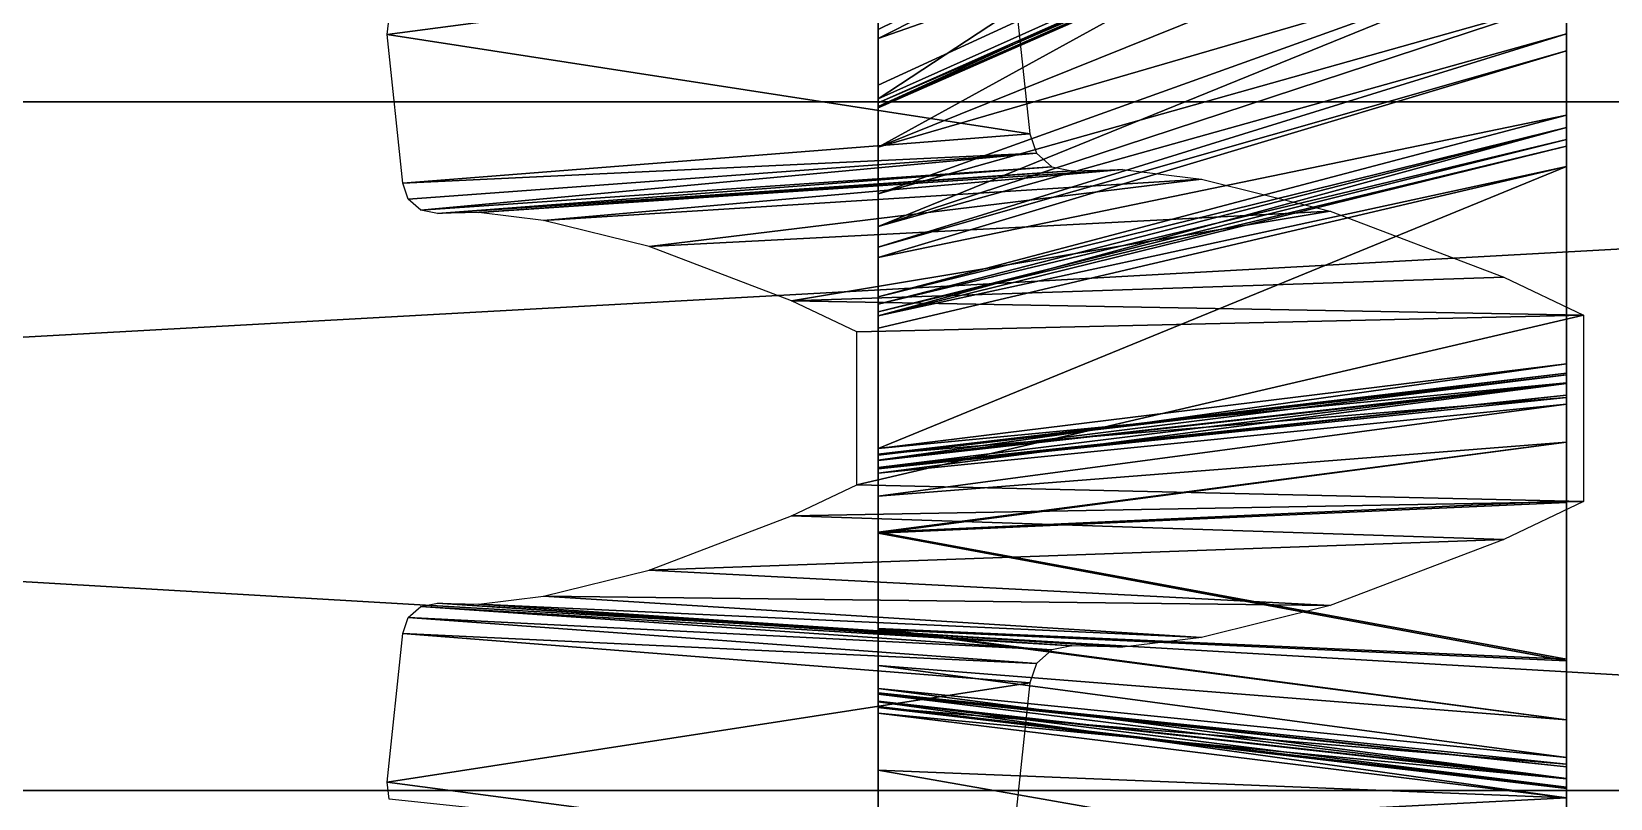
# Model space of a CAD drawing. Header units: inches. Extents: x 62 to 1153, y 3 to 780.
# Drawn here: x 110.13 to 119.31, y 26.65 to 31.11 of the extents above; entities that cross this region are included whole.
import ezdxf

# ---------------------------------------------------------------- set-up
doc = ezdxf.new("R2010")
doc.units = ezdxf.units.IN
doc.header["$MEASUREMENT"] = 0
for name, color, linetype in [('Axel', 2, 'Continuous'), ('Axel_Gear', 6, 'Continuous'), ('Main_Gear', 4, 'Continuous')]:
    doc.layers.add(name, color=color, linetype=linetype)

msp = doc.modelspace()

# ---------------------------------------------------------------- linework, layer by layer
at = {"layer": 'Axel'}
for points in [[(130.8586, 26.7013, -16.145), (62.3586, 30.7013, -16.145), (62.3586, 26.7013, -16.145)], [(62.3586, 30.7013, -16.145), (130.8586, 26.7013, -16.145), (134.8586, 30.7013, -16.145)], [(62.3586, 30.7013, -16.145), (134.8586, 30.7013, -20.145), (62.3586, 30.7013, -20.145)], [(134.8586, 30.7013, -20.145), (62.3586, 30.7013, -16.145), (134.8586, 30.7013, -16.145)], [(134.8586, 30.7013, -20.145), (62.3586, 26.7013, -20.145), (62.3586, 30.7013, -20.145)], [(62.3586, 26.7013, -20.145), (134.8586, 30.7013, -20.145), (130.8586, 26.7013, -20.145)], [(130.8586, 26.7013, -16.145), (62.3586, 26.7013, -20.145), (130.8586, 26.7013, -20.145)], [(62.3586, 26.7013, -20.145), (130.8586, 26.7013, -16.145), (62.3586, 26.7013, -16.145)]]:
    msp.add_3dface(points, dxfattribs=at)
at = {"layer": 'Axel_Gear', "extrusion": (-1, 6.12323e-17, 0)}
for p, q in [((115.0552, 31.287, -23.1782), (115.0552, 30.7968, -23.4513)), ((115.0552, 31.2289, -20.6975), (115.0552, 30.717, -21.2094)), ((115.0552, 31.0692, -21.8858), (115.0552, 31.1212, -21.9859)), ((115.0552, 30.694, -21.4067), (115.0552, 31.0692, -21.8858)), ((115.0552, 30.7968, -23.4513), (115.0552, 30.4375, -23.246)), ((115.0552, 30.717, -21.2094), (115.0552, 30.6736, -21.2677)), ((115.0552, 30.6652, -21.34), (115.0552, 30.694, -21.4067)), ((115.0552, 30.6736, -21.2677), (115.0552, 30.6652, -21.34)), ((115.0552, 30.4375, -23.246), (115.0552, 30.1661, -23.0435)), ((115.0552, 30.1661, -23.0435), (115.0552, 29.9757, -22.8616)), ((115.0552, 29.9757, -22.8616), (115.0552, 29.8563, -22.7162)), ((115.0552, 29.8563, -22.7162), (115.0552, 29.826, -22.6686)), ((115.0552, 29.826, -22.6686), (115.0552, 29.7956, -22.621)), ((115.0552, 29.7956, -22.621), (115.0552, 29.5683, -22.0566)), ((115.0552, 29.5683, -22.0566), (115.0552, 29.5249, -21.9983)), ((115.0552, 29.5249, -21.9983), (115.0552, 29.4582, -21.9695)), ((115.0552, 29.4582, -21.9695), (115.0552, 29.386, -21.9779)), ((115.0552, 29.386, -21.9779), (115.0552, 28.6867, -22.1653)), ((115.0552, 28.6867, -22.1653), (115.0552, 28.62, -22.1941)), ((115.0552, 28.5682, -22.3246), (115.0552, 28.6535, -22.9271)), ((115.0552, 28.6535, -22.9271), (115.0552, 28.6486, -23.0398)), ((115.0552, 28.6486, -23.0398), (115.0552, 28.6179, -23.2254)), ((115.0552, 28.62, -22.1941), (115.0552, 28.5766, -22.2524)), ((115.0552, 28.6179, -23.2254), (115.0552, 28.5439, -23.4782)), ((115.0552, 28.5766, -22.2524), (115.0552, 28.5682, -22.3246))]:
    msp.add_line(p, q, dxfattribs=at)
at = {"layer": 'Axel_Gear'}
for points in [[(115.0552, 30.717, -21.2094), (119.0552, 33.3455, -22.4869), (119.0552, 32.5064, -23.326)], [(119.0552, 33.3455, -22.4869), (115.0552, 30.717, -21.2094), (115.0552, 31.2289, -20.6975)], [(115.0552, 31.1212, -13.8116), (119.0552, 33.0837, -11.3627), (115.0552, 31.0692, -13.9118)], [(119.0552, 32.4687, -12.148), (115.0552, 31.0692, -13.9118), (119.0552, 33.0837, -11.3627)], [(115.0552, 31.0692, -21.8858), (119.0552, 32.4687, -23.6495), (119.0552, 33.0837, -24.4348)], [(119.0552, 33.0837, -24.4348), (115.0552, 31.1212, -21.9859), (115.0552, 31.0692, -21.8858)], [(119.0552, 32.6372, -8.7962), (115.0552, 31.2876, -12.6296), (115.0552, 30.7968, -12.3462)], [(119.0552, 32.6372, -27.0013), (115.0552, 30.4375, -23.246), (115.0552, 30.7968, -23.4513)], [(115.0552, 30.4375, -23.246), (119.0552, 32.6372, -27.0013), (119.0552, 32.0482, -26.6647)], [(115.0552, 31.287, -23.1782), (119.0552, 32.6372, -27.0013), (115.0552, 30.7968, -23.4513)], [(115.0552, 30.4375, -12.5515), (119.0552, 32.6372, -8.7962), (115.0552, 30.7968, -12.3462)], [(119.0552, 32.6372, -8.7962), (115.0552, 30.4375, -12.5515), (119.0552, 32.0482, -9.1328)], [(115.0552, 30.6736, -14.5298), (119.0552, 32.5064, -12.4715), (115.0552, 30.717, -14.5881)], [(119.0552, 32.5064, -12.4715), (115.0552, 30.6736, -14.5298), (119.0552, 32.4353, -12.3758)], [(115.0552, 30.6736, -21.2677), (119.0552, 32.5064, -23.326), (119.0552, 32.4353, -23.4217)], [(119.0552, 32.5064, -23.326), (115.0552, 30.6736, -21.2677), (115.0552, 30.717, -21.2094)], [(119.0552, 32.5064, -12.4715), (115.0552, 31.2289, -15.1), (115.0552, 30.717, -14.5881)], [(115.0552, 31.0692, -13.9118), (119.0552, 32.4687, -12.148), (115.0552, 30.694, -14.3908)], [(119.0552, 32.4215, -12.2574), (115.0552, 30.694, -14.3908), (119.0552, 32.4687, -12.148)], [(119.0552, 32.4687, -23.6495), (115.0552, 31.0692, -21.8858), (115.0552, 30.694, -21.4067)], [(115.0552, 30.694, -21.4067), (119.0552, 32.4215, -23.5401), (119.0552, 32.4687, -23.6495)], [(115.0552, 30.6652, -21.34), (119.0552, 32.4353, -23.4217), (119.0552, 32.4215, -23.5401)], [(119.0552, 32.4353, -23.4217), (115.0552, 30.6652, -21.34), (115.0552, 30.6736, -21.2677)], [(115.0552, 30.6652, -14.4576), (119.0552, 32.4353, -12.3758), (115.0552, 30.6736, -14.5298)], [(119.0552, 32.4353, -12.3758), (115.0552, 30.6652, -14.4576), (119.0552, 32.4215, -12.2574)], [(115.0552, 30.694, -14.3908), (119.0552, 32.4215, -12.2574), (115.0552, 30.6652, -14.4576)], [(119.0552, 32.4215, -23.5401), (115.0552, 30.694, -21.4067), (115.0552, 30.6652, -21.34)], [(119.0552, 31.6033, -26.3328), (115.0552, 30.4375, -23.246), (119.0552, 32.0482, -26.6647)], [(115.0552, 30.4375, -12.5515), (119.0552, 31.6033, -9.4647), (119.0552, 32.0482, -9.1328)], [(115.0552, 30.4375, -23.246), (119.0552, 31.6033, -26.3328), (115.0552, 30.1661, -23.0435)], [(119.0552, 31.6033, -26.3328), (115.0552, 29.9757, -22.8616), (115.0552, 30.1661, -23.0435)], [(115.0552, 29.9757, -22.8616), (119.0552, 31.6033, -26.3328), (119.0552, 31.2911, -26.0346)], [(115.0552, 30.1661, -12.754), (119.0552, 31.2911, -9.763), (119.0552, 31.6033, -9.4647)], [(119.0552, 31.6033, -9.4647), (115.0552, 30.4375, -12.5515), (115.0552, 30.1661, -12.754)], [(119.0552, 31.0954, -25.7962), (115.0552, 29.9757, -22.8616), (119.0552, 31.2911, -26.0346)], [(119.0552, 31.2911, -9.763), (115.0552, 30.1661, -12.754), (115.0552, 29.9757, -12.9359)], [(115.0552, 29.9757, -12.9359), (119.0552, 31.0954, -10.0013), (119.0552, 31.2911, -9.763)], [(115.0552, 29.9757, -22.8616), (119.0552, 31.0954, -25.7962), (115.0552, 29.8563, -22.7162)], [(119.0552, 30.9959, -25.6402), (115.0552, 29.8563, -22.7162), (119.0552, 31.0954, -25.7962)], [(115.0552, 29.8563, -13.0813), (119.0552, 30.9959, -10.1573), (119.0552, 31.0954, -10.0013)], [(119.0552, 31.0954, -10.0013), (115.0552, 29.9757, -12.9359), (115.0552, 29.8563, -13.0813)], [(119.0552, 30.6233, -24.715), (115.0552, 29.7956, -22.621), (119.0552, 30.9959, -25.6402)], [(115.0552, 29.8563, -22.7162), (119.0552, 30.9959, -25.6402), (115.0552, 29.7956, -22.621)], [(119.0552, 30.9959, -10.1573), (115.0552, 29.8563, -13.0813), (115.0552, 29.7956, -13.1765)], [(115.0552, 29.7956, -13.1765), (119.0552, 30.6233, -11.0826), (119.0552, 30.9959, -10.1573)], [(115.0552, 29.5683, -13.7409), (119.0552, 30.5522, -11.1782), (119.0552, 30.6233, -11.0826)], [(115.0552, 29.7956, -22.621), (119.0552, 30.6233, -24.715), (115.0552, 29.5683, -22.0566)], [(119.0552, 30.5522, -24.6193), (115.0552, 29.5683, -22.0566), (119.0552, 30.6233, -24.715)], [(119.0552, 30.6233, -11.0826), (115.0552, 29.7956, -13.1765), (115.0552, 29.5683, -13.7409)], [(115.0552, 29.5249, -13.7992), (119.0552, 30.4812, -11.2089), (119.0552, 30.5522, -11.1782)], [(119.0552, 30.5522, -11.1782), (115.0552, 29.5683, -13.7409), (115.0552, 29.5249, -13.7992)], [(119.0552, 30.5522, -24.6193), (115.0552, 29.4582, -21.9695), (115.0552, 29.5249, -21.9983)], [(115.0552, 29.4582, -21.9695), (119.0552, 30.5522, -24.6193), (119.0552, 30.4427, -24.5721)], [(115.0552, 29.5683, -22.0566), (119.0552, 30.5522, -24.6193), (115.0552, 29.5249, -21.9983)], [(119.0552, 30.4812, -11.2089), (115.0552, 29.5249, -13.7992), (115.0552, 29.4816, -13.8179)], [(115.0552, 29.4816, -13.8179), (119.0552, 30.4427, -11.2255), (119.0552, 30.4812, -11.2089)], [(119.0552, 30.4427, -11.2255), (115.0552, 29.4816, -13.8179), (115.0552, 29.4582, -13.828)], [(115.0552, 29.4582, -13.828), (119.0552, 30.3243, -11.2117), (119.0552, 30.4427, -11.2255)], [(119.0552, 30.3243, -24.5859), (115.0552, 29.4582, -21.9695), (119.0552, 30.4427, -24.5721)], [(115.0552, 28.6867, -13.6323), (119.0552, 30.3243, -11.2117), (115.0552, 29.386, -13.8196)], [(119.0552, 30.3243, -11.2117), (115.0552, 28.6867, -13.6323), (119.0552, 29.1781, -10.9045)], [(119.0552, 30.3243, -24.5859), (115.0552, 28.6867, -22.1653), (115.0552, 29.386, -21.9779)], [(115.0552, 28.6867, -22.1653), (119.0552, 30.3243, -24.5859), (119.0552, 29.1781, -24.893)], [(119.0552, 30.3243, -11.2117), (115.0552, 29.4582, -13.828), (115.0552, 29.386, -13.8196)], [(115.0552, 29.4582, -21.9695), (119.0552, 30.3243, -24.5859), (115.0552, 29.386, -21.9779)], [(115.0552, 28.6867, -13.6323), (119.0552, 29.0686, -10.8573), (119.0552, 29.1781, -10.9045)], [(119.0552, 29.1781, -24.893), (115.0552, 28.62, -22.1941), (115.0552, 28.6867, -22.1653)], [(115.0552, 28.62, -22.1941), (119.0552, 29.1781, -24.893), (119.0552, 29.0686, -24.9403)], [(115.0552, 28.6535, -22.9271), (119.0552, 28.9837, -25.1543), (119.0552, 29.1237, -26.1419)], [(119.0552, 28.9837, -10.6432), (115.0552, 28.6535, -12.8705), (119.0552, 29.1237, -9.6556)], [(115.0552, 28.6486, -23.0398), (119.0552, 29.1237, -26.1419), (119.0552, 29.1155, -26.3267)], [(119.0552, 29.1237, -26.1419), (115.0552, 28.6486, -23.0398), (115.0552, 28.6535, -22.9271)], [(115.0552, 28.6486, -12.7577), (119.0552, 29.1237, -9.6556), (115.0552, 28.6535, -12.8705)], [(119.0552, 29.1237, -9.6556), (115.0552, 28.6486, -12.7577), (119.0552, 29.1155, -9.4708)], [(115.0552, 28.6179, -12.5721), (119.0552, 29.1155, -9.4708), (115.0552, 28.6486, -12.7577)], [(119.0552, 29.1155, -9.4708), (115.0552, 28.6179, -12.5721), (119.0552, 29.0652, -9.1665)], [(115.0552, 28.6179, -23.2254), (119.0552, 29.1155, -26.3267), (119.0552, 29.0652, -26.631)], [(119.0552, 29.1155, -26.3267), (115.0552, 28.6179, -23.2254), (115.0552, 28.6486, -23.0398)], [(119.0552, 28.9837, -25.1543), (119.0552, 29.0652, -26.631), (119.0552, 29.1237, -26.1419)], [(119.0552, 29.1237, -26.1419), (119.0552, 29.0652, -26.631), (119.0552, 29.1155, -26.3267)], [(119.0552, 29.0652, -9.1665), (119.0552, 28.9837, -10.6432), (119.0552, 29.1237, -9.6556)], [(119.0552, 29.0652, -9.1665), (119.0552, 29.1237, -9.6556), (119.0552, 29.1155, -9.4708)], [(115.0552, 28.5766, -13.5451), (119.0552, 29.0686, -10.8573), (115.0552, 28.62, -13.6035)], [(119.0552, 29.0686, -10.8573), (115.0552, 28.5766, -13.5451), (119.0552, 28.9975, -10.7616)], [(119.0552, 29.0686, -10.8573), (115.0552, 28.6867, -13.6323), (115.0552, 28.62, -13.6035)], [(115.0552, 28.5766, -22.2524), (119.0552, 29.0686, -24.9403), (119.0552, 28.9975, -25.0359)], [(119.0552, 29.0686, -24.9403), (115.0552, 28.5766, -22.2524), (115.0552, 28.62, -22.1941)], [(115.0552, 28.5439, -23.4782), (119.0552, 29.0652, -26.631), (119.0552, 28.9439, -27.0453)], [(119.0552, 29.0652, -26.631), (115.0552, 28.5439, -23.4782), (115.0552, 28.6179, -23.2254)], [(115.0552, 28.5439, -12.3193), (119.0552, 29.0652, -9.1665), (115.0552, 28.6179, -12.5721)], [(119.0552, 29.0652, -9.1665), (115.0552, 28.5439, -12.3193), (119.0552, 28.9439, -8.7522)], [(119.0552, 29.0652, -26.631), (119.0552, 28.9837, -25.1543), (119.0552, 28.9439, -27.0453)], [(119.0552, 28.9837, -10.6432), (119.0552, 29.0652, -9.1665), (119.0552, 28.9439, -8.7522)], [(115.0552, 28.5682, -13.4729), (119.0552, 28.9975, -10.7616), (115.0552, 28.5766, -13.5451)], [(119.0552, 28.9975, -10.7616), (115.0552, 28.5682, -13.4729), (119.0552, 28.9837, -10.6432)], [(115.0552, 28.5682, -22.3246), (119.0552, 28.9975, -25.0359), (119.0552, 28.9837, -25.1543)], [(119.0552, 28.9975, -25.0359), (115.0552, 28.5682, -22.3246), (115.0552, 28.5766, -22.2524)], [(119.0552, 28.9837, -25.1543), (115.0552, 28.6535, -22.9271), (115.0552, 28.5682, -22.3246)], [(115.0552, 28.6535, -12.8705), (119.0552, 28.9837, -10.6432), (115.0552, 28.5682, -13.4729)], [(115.0552, 28.4101, -12.0083), (119.0552, 28.9439, -8.7522), (115.0552, 28.5439, -12.3193)], [(119.0552, 28.9439, -8.7522), (115.0552, 28.4101, -12.0083), (119.0552, 28.7246, -8.2423)], [(115.0552, 28.4101, -23.7892), (119.0552, 28.9439, -27.0453), (119.0552, 28.7246, -27.5553)], [(119.0552, 28.9439, -27.0453), (115.0552, 28.4101, -23.7892), (115.0552, 28.5439, -23.4782)], [(119.0552, 28.9975, -25.0359), (119.0552, 28.3734, -28.1553), (119.0552, 28.9837, -25.1543)], [(119.0552, 28.3828, -7.6562), (119.0552, 28.9975, -10.7616), (119.0552, 28.9837, -10.6432)], [(119.0552, 28.9837, -25.1543), (119.0552, 28.3734, -28.1553), (119.0552, 28.7246, -27.5553)], [(119.0552, 28.9837, -25.1543), (119.0552, 28.7246, -27.5553), (119.0552, 28.9439, -27.0453)], [(119.0552, 28.3828, -7.6562), (119.0552, 28.9837, -10.6432), (119.0552, 28.7246, -8.2423)], [(119.0552, 28.7246, -8.2423), (119.0552, 28.9837, -10.6432), (119.0552, 28.9439, -8.7522)], [(115.0552, 28.2016, -11.6508), (119.0552, 28.7246, -8.2423), (115.0552, 28.4101, -12.0083)], [(119.0552, 28.7246, -8.2423), (115.0552, 28.2016, -11.6508), (119.0552, 28.3828, -7.6562)], [(115.0552, 28.1959, -24.1553), (119.0552, 28.7246, -27.5553), (119.0552, 28.3734, -28.1553)], [(119.0552, 28.7246, -27.5553), (115.0552, 28.1959, -24.1553), (115.0552, 28.4101, -23.7892)], [(115.0552, 28.6179, -23.2254), (115.0552, 28.6535, -22.9271), (115.0552, 28.6486, -23.0398)], [(115.0552, 28.2016, -11.6508), (119.0552, 27.4631, -7.6422), (119.0552, 28.3828, -7.6562)], [(119.0552, 27.4537, -28.1413), (115.0552, 28.1959, -24.1553), (119.0552, 28.3734, -28.1553)], [(119.0552, 27.4631, -7.6422), (115.0552, 28.2016, -11.6508), (115.0552, 27.6406, -11.6423)], [(115.0552, 28.1959, -24.1553), (119.0552, 27.4537, -28.1413), (115.0552, 27.6349, -24.1467)], [(119.0552, 27.1119, -8.2423), (115.0552, 27.6406, -11.6423), (115.0552, 27.4264, -12.0083)], [(115.0552, 27.6406, -11.6423), (119.0552, 27.1119, -8.2423), (119.0552, 27.4631, -7.6422)], [(119.0552, 27.1119, -27.5553), (115.0552, 27.6349, -24.1467), (119.0552, 27.4537, -28.1413)], [(115.0552, 27.6349, -24.1467), (119.0552, 27.1119, -27.5553), (115.0552, 27.4264, -23.7892)], [(119.0552, 26.8926, -8.7522), (115.0552, 27.4264, -12.0083), (115.0552, 27.2926, -12.3193)], [(115.0552, 27.4264, -12.0083), (119.0552, 26.8926, -8.7522), (119.0552, 27.1119, -8.2423)], [(119.0552, 26.8926, -27.0453), (115.0552, 27.4264, -23.7892), (119.0552, 27.1119, -27.5553)], [(115.0552, 27.4264, -23.7892), (119.0552, 26.8926, -27.0453), (115.0552, 27.2926, -23.4782)], [(119.0552, 26.7713, -9.1665), (115.0552, 27.2926, -12.3193), (115.0552, 27.2186, -12.5721)], [(115.0552, 27.2926, -12.3193), (119.0552, 26.7713, -9.1665), (119.0552, 26.8926, -8.7522)], [(119.0552, 26.7713, -26.631), (115.0552, 27.2926, -23.4782), (119.0552, 26.8926, -27.0453)], [(115.0552, 27.2926, -23.4782), (119.0552, 26.7713, -26.631), (115.0552, 27.2186, -23.2254)], [(115.0552, 27.2186, -23.2254), (115.0552, 27.2683, -22.3246), (115.0552, 27.2926, -23.4782)], [(119.0552, 26.839, -25.0359), (115.0552, 27.2683, -22.3246), (119.0552, 26.8528, -25.1543)], [(115.0552, 27.2683, -22.3246), (119.0552, 26.839, -25.0359), (115.0552, 27.2599, -22.2524)], [(119.0552, 26.8528, -10.6432), (115.0552, 27.183, -12.8705), (115.0552, 27.2683, -13.4729)], [(115.0552, 27.183, -22.9271), (119.0552, 26.8528, -25.1543), (115.0552, 27.2683, -22.3246)], [(119.0552, 26.839, -10.7616), (115.0552, 27.2683, -13.4729), (115.0552, 27.2599, -13.5451)], [(115.0552, 27.2683, -13.4729), (119.0552, 26.839, -10.7616), (119.0552, 26.8528, -10.6432)], [(115.0552, 27.2683, -22.3246), (115.0552, 27.188, -23.0398), (115.0552, 27.183, -22.9271)], [(115.0552, 27.188, -23.0398), (115.0552, 27.2683, -22.3246), (115.0552, 27.2186, -23.2254)], [(119.0552, 26.7679, -10.8573), (115.0552, 27.2599, -13.5451), (115.0552, 27.2165, -13.6035)], [(115.0552, 27.2599, -13.5451), (119.0552, 26.7679, -10.8573), (119.0552, 26.839, -10.7616)], [(119.0552, 26.7679, -24.9403), (115.0552, 27.2599, -22.2524), (119.0552, 26.839, -25.0359)], [(115.0552, 27.2599, -22.2524), (119.0552, 26.7679, -24.9403), (115.0552, 27.2165, -22.1941)], [(119.0552, 26.721, -9.4708), (115.0552, 27.2186, -12.5721), (115.0552, 27.188, -12.7577)], [(115.0552, 27.2186, -12.5721), (119.0552, 26.721, -9.4708), (119.0552, 26.7713, -9.1665)], [(119.0552, 26.721, -26.3267), (115.0552, 27.2186, -23.2254), (119.0552, 26.7713, -26.631)], [(115.0552, 27.2186, -23.2254), (119.0552, 26.721, -26.3267), (115.0552, 27.188, -23.0398)], [(119.0552, 26.7679, -24.9403), (115.0552, 27.1498, -22.1653), (115.0552, 27.2165, -22.1941)], [(119.0552, 26.6584, -10.9045), (115.0552, 27.2165, -13.6035), (115.0552, 27.1498, -13.6323)], [(115.0552, 27.2165, -13.6035), (119.0552, 26.6584, -10.9045), (119.0552, 26.7679, -10.8573)], [(119.0552, 26.7129, -26.1419), (115.0552, 27.188, -23.0398), (119.0552, 26.721, -26.3267)], [(115.0552, 27.188, -23.0398), (119.0552, 26.7129, -26.1419), (115.0552, 27.183, -22.9271)], [(119.0552, 26.7129, -9.6556), (115.0552, 27.188, -12.7577), (115.0552, 27.183, -12.8705)], [(115.0552, 27.188, -12.7577), (119.0552, 26.7129, -9.6556), (119.0552, 26.721, -9.4708)], [(115.0552, 27.183, -12.8705), (119.0552, 26.8528, -10.6432), (119.0552, 26.7129, -9.6556)], [(119.0552, 26.8528, -25.1543), (115.0552, 27.183, -22.9271), (119.0552, 26.7129, -26.1419)], [(115.0552, 27.1498, -22.1653), (119.0552, 26.7679, -24.9403), (119.0552, 26.6584, -24.893)], [(115.0552, 26.4505, -13.8196), (119.0552, 26.6584, -10.9045), (115.0552, 27.1498, -13.6323)], [(119.0552, 26.6584, -24.893), (115.0552, 26.8193, -22.0767), (115.0552, 27.1498, -22.1653)], [(119.0552, 26.8528, -25.1543), (119.0552, 26.7713, -26.631), (119.0552, 26.8926, -27.0453)], [(119.0552, 26.7713, -9.1665), (119.0552, 26.8528, -10.6432), (119.0552, 26.8926, -8.7522)], [(119.0552, 26.1168, -24.7479), (115.0552, 26.4505, -21.9779), (115.0552, 26.8193, -22.0767)], [(115.0552, 26.8193, -22.0767), (119.0552, 26.6584, -24.893), (119.0552, 26.1168, -24.7479)], [(119.0552, 26.721, -26.3267), (119.0552, 26.8528, -25.1543), (119.0552, 26.7129, -26.1419)], [(119.0552, 26.8528, -25.1543), (119.0552, 26.721, -26.3267), (119.0552, 26.7713, -26.631)], [(119.0552, 26.8528, -10.6432), (119.0552, 26.721, -9.4708), (119.0552, 26.7129, -9.6556)], [(119.0552, 26.721, -9.4708), (119.0552, 26.8528, -10.6432), (119.0552, 26.7713, -9.1665)], [(119.0552, 26.6584, -10.9045), (115.0552, 26.4505, -13.8196), (119.0552, 25.5122, -11.2117)]]:
    msp.add_3dface(points, dxfattribs=at)
at = {"layer": 'Main_Gear'}
for points in [[(115.9356, 30.5147, -7.4682), (112.2012, 31.0924, -11.4682), (115.8247, 31.5692, -7.4682)], [(112.2129, 31.1895, -11.4682), (115.8247, 31.5692, -7.4682), (112.2012, 31.0924, -11.4682)], [(112.2012, 31.0924, -11.4682), (115.9356, 30.5147, -7.4682), (112.2921, 30.2277, -11.4682)], [(115.9741, 30.4019, -7.4682), (112.2921, 30.2277, -11.4682), (115.9356, 30.5147, -7.4682)], [(112.2921, 30.2277, -11.4682), (115.9741, 30.4019, -7.4682), (112.3237, 30.1352, -11.4682)], [(115.9741, 30.4019, -7.4682), (112.3973, 30.0709, -11.4682), (112.3237, 30.1352, -11.4682)], [(112.3973, 30.0709, -11.4682), (115.9741, 30.4019, -7.4682), (116.0639, 30.3235, -7.4682)], [(116.0639, 30.3235, -7.4682), (112.4932, 30.052, -11.4682), (112.3973, 30.0709, -11.4682)], [(112.4932, 30.052, -11.4682), (116.0639, 30.3235, -7.4682), (116.1808, 30.3004, -7.4682)], [(116.1808, 30.3004, -7.4682), (112.7341, 30.0579, -11.4682), (112.4932, 30.052, -11.4682)], [(112.7341, 30.0579, -11.4682), (116.1808, 30.3004, -7.4682), (116.4746, 30.3076, -7.4682)], [(116.4746, 30.3076, -7.4682), (113.1105, 30.0115, -11.4682), (112.7341, 30.0579, -11.4682)], [(113.1105, 30.0115, -11.4682), (116.4746, 30.3076, -7.4682), (116.9337, 30.251, -7.4682)], [(116.9337, 30.251, -7.4682), (113.7243, 29.8598, -11.4682), (113.1105, 30.0115, -11.4682)], [(113.7243, 29.8598, -11.4682), (116.9337, 30.251, -7.4682), (117.6822, 30.066, -7.4682)], [(117.6822, 30.066, -7.4682), (114.5516, 29.5453, -11.4682), (113.7243, 29.8598, -11.4682)], [(114.5516, 29.5453, -11.4682), (117.6822, 30.066, -7.4682), (118.6911, 29.6825, -7.4682)], [(119.1543, 29.461, -7.4682), (114.5516, 29.5453, -11.4682), (118.6911, 29.6825, -7.4682)], [(114.5516, 29.5453, -11.4682), (119.1543, 29.461, -7.4682), (114.9315, 29.3637, -11.4682)], [(114.9315, 28.4769, -11.4682), (119.1543, 29.461, -7.4682), (119.1543, 28.3796, -7.4682)], [(119.1543, 29.461, -7.4682), (114.9315, 28.4769, -11.4682), (114.9315, 29.3637, -11.4682)], [(119.1543, 28.3796, -7.4682), (114.5516, 28.2953, -11.4682), (114.9315, 28.4769, -11.4682)], [(114.5516, 28.2953, -11.4682), (119.1543, 28.3796, -7.4682), (118.6911, 28.1581, -7.4682)], [(118.6911, 28.1581, -7.4682), (113.7243, 27.9808, -11.4682), (114.5516, 28.2953, -11.4682)], [(113.7243, 27.9808, -11.4682), (118.6911, 28.1581, -7.4682), (117.6822, 27.7746, -7.4682)], [(117.6822, 27.7746, -7.4682), (113.1105, 27.8292, -11.4682), (113.7243, 27.9808, -11.4682)], [(116.9337, 27.5896, -7.4682), (112.7341, 27.7827, -11.4682), (113.1105, 27.8292, -11.4682)], [(113.1105, 27.8292, -11.4682), (117.6822, 27.7746, -7.4682), (116.9337, 27.5896, -7.4682)], [(116.0639, 27.5171, -7.4682), (112.3237, 27.7054, -11.4682), (112.3973, 27.7697, -11.4682)], [(116.1808, 27.5402, -7.4682), (112.3973, 27.7697, -11.4682), (112.4932, 27.7886, -11.4682)], [(112.3973, 27.7697, -11.4682), (116.1808, 27.5402, -7.4682), (116.0639, 27.5171, -7.4682)], [(116.4746, 27.533, -7.4682), (112.4932, 27.7886, -11.4682), (112.7341, 27.7827, -11.4682)], [(112.4932, 27.7886, -11.4682), (116.4746, 27.533, -7.4682), (116.1808, 27.5402, -7.4682)], [(112.7341, 27.7827, -11.4682), (116.9337, 27.5896, -7.4682), (116.4746, 27.533, -7.4682)], [(115.9741, 27.4387, -7.4682), (112.2921, 27.6129, -11.4682), (112.3237, 27.7054, -11.4682)], [(112.3237, 27.7054, -11.4682), (116.0639, 27.5171, -7.4682), (115.9741, 27.4387, -7.4682)], [(115.9356, 27.3259, -7.4682), (112.2012, 26.7482, -11.4682), (112.2921, 27.6129, -11.4682)], [(112.2921, 27.6129, -11.4682), (115.9741, 27.4387, -7.4682), (115.9356, 27.3259, -7.4682)], [(112.2012, 26.7482, -11.4682), (115.9356, 27.3259, -7.4682), (115.8247, 26.2714, -7.4682)], [(115.8247, 26.2714, -7.4682), (112.2129, 26.6511, -11.4682), (112.2012, 26.7482, -11.4682)]]:
    msp.add_3dface(points, dxfattribs=at)

doc.saveas('drawing.dxf')
